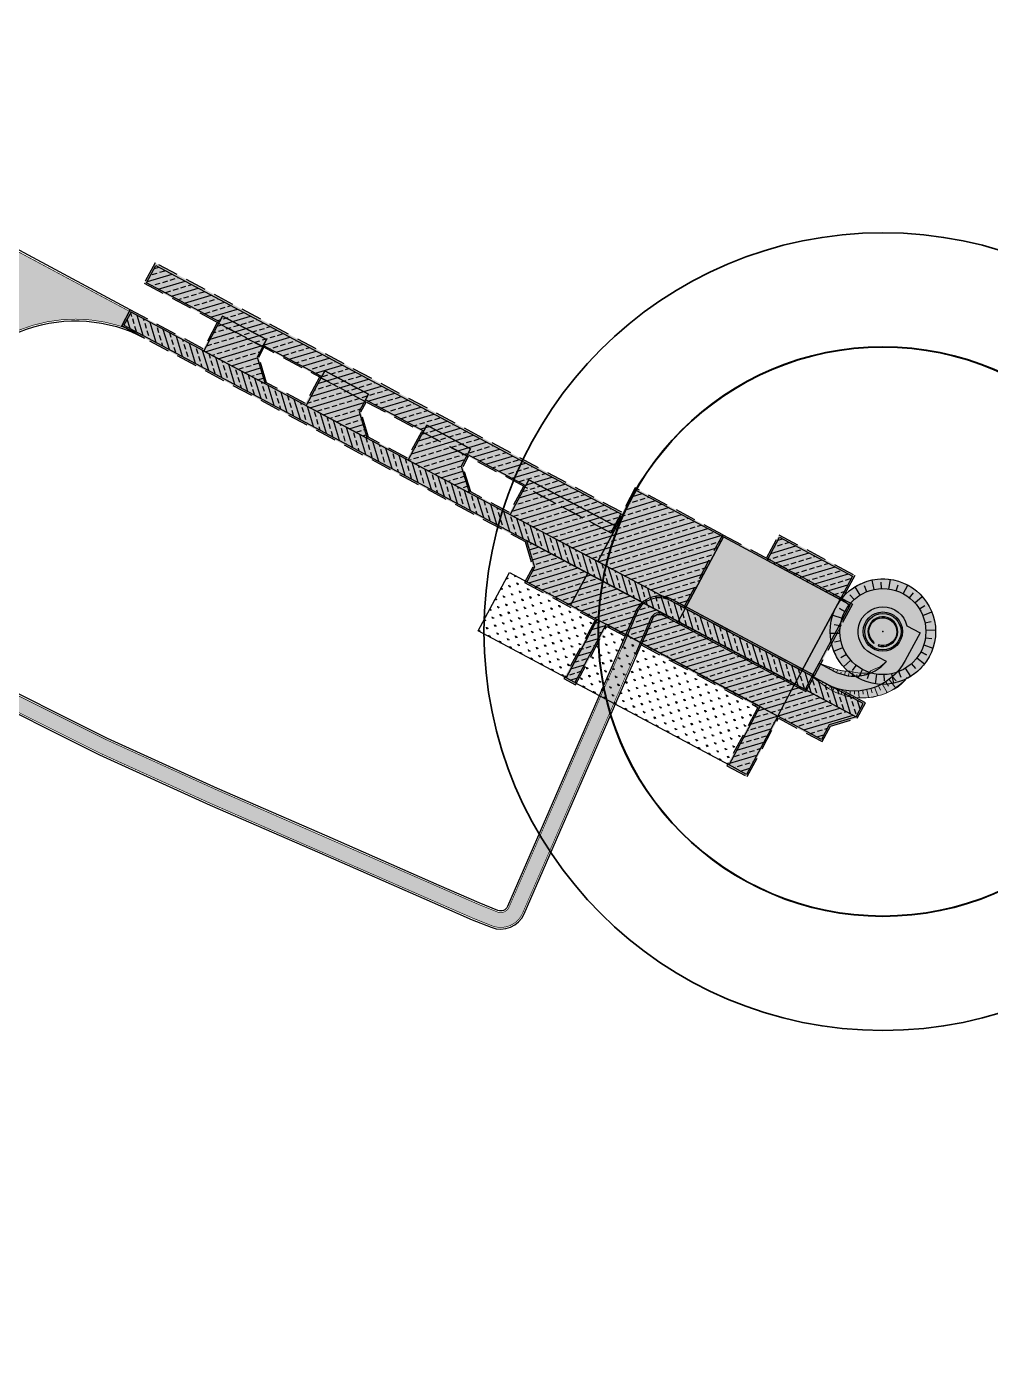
# Model space of a CAD drawing. Extents: x 466263 to 469319, y 5887365 to 5890189.
# Drawn here: x 467899.5 to 468190.6, y 5888479.3 to 5888886.3 of the extents above; entities that cross this region are included whole.
import ezdxf

# ---------------------------------------------------------------- set-up
doc = ezdxf.new("R2010")
doc.units = 0
doc.header["$MEASUREMENT"] = 0
doc.linetypes.add('VERDECKT', pattern=[9.524999999999995, 6.349999999999997, -3.174999999999998])
doc.layers.get('0').update_dxf_attribs({"linetype": 'CONTINUOUS'})
for name, color, linetype, transparency in [('UTEC -Flächen mit Böschung 0.5 m- KSF dauerhaft', 24, 'VERDECKT', 0.5), ('UTEC -Flächen mit Böschung 0.5 m- KSF temporär', 54, 'VERDECKT', 0.5), ('UTEC -Flächen mit Böschung 0.5 m- Zuwegung dauerhaft', 32, 'VERDECKT', 0.5), ('UTEC -Flächen mit Böschung 0.5 m- Zuwegung temporär', 84, 'VERDECKT', 0.5), ('UTEC -Flächen- Fundament', 162, 'VERDECKT', 0.5), ('UTEC -Flächen- KSF Blattlager', 254, 'CONTINUOUS', 0.5), ('UTEC -Flächen- KSF dauerhaft', 252, 'CONTINUOUS', 0.5), ('UTEC -Flächen- KSF temporär', 254, 'CONTINUOUS', 0.5), ('UTEC -Flächen- Zuwegung dauerhaft', 33, 'CONTINUOUS', 0.5), ('UTEC -Flächen- Zuwegung temporär', 85, 'CONTINUOUS', 0.5)]:
    doc.layers.add(name, color=color, linetype=linetype, transparency=transparency)
for name, color, linetype, lineweight in [('UTEC -WKA- Kreise - Baulast', 70, 'CONTINUOUS', 35), ('UTEC -WKA- Kreise - Rotor (ohne Exzentrizität)', 150, 'CONTINUOUS', 35), ('UTEC -WKA- Kreise - Rotorüberstrich (mit Exzentrizität)', 150, 'CONTINUOUS', 35)]:
    doc.layers.add(name, color=color, linetype=linetype, lineweight=lineweight)
for name, color, linetype in [('UTEC -WKA- Kreise - Standort', 10, 'CONTINUOUS'), ('UTEC -WKA- KSF Blattlager', 253, 'CONTINUOUS'), ('UTEC -WKA- KSF dauerhaft', 7, 'CONTINUOUS'), ('UTEC -WKA- KSF temporär', 253, 'CONTINUOUS'), ('UTEC -WKA- Turm & Fundament', 7, 'CONTINUOUS'), ('UTEC -WKA- Turm & Fundament Schraffur', 253, 'CONTINUOUS'), ('UTEC -Zuwegung- dauerhaft', 34, 'CONTINUOUS'), ('UTEC -Zuwegung- temporär', 86, 'CONTINUOUS')]:
    doc.layers.add(name, color=color, linetype=linetype)
doc.layers.add('UTEC __Hilfslinien__', color=201, linetype='CONTINUOUS', plot=False)

# ---------------------------------------------------------------- blocks, each defined once
blk = doc.blocks.new('WKA - Fundament')
at = {"layer": 'UTEC -WKA- Turm & Fundament'}
for radius in [13, 5.94]:
    blk.add_circle((0, 0), radius, dxfattribs=at)
at = {"layer": 'UTEC -WKA- Turm & Fundament Schraffur'}
for points in [[(-8.356238925919111, 9.958577760551632), (-10.24860564883261, 12.21381260109001)], [(-6.499999999992722, 11.25833024920166), (-7.457968019860345, 12.91757953163915)], [(-4.446261863225116, 12.21600407022015), (-5.453169165174356, 14.98245914581139)], [(-2.257426309660559, 12.8025007891606), (-2.590125111487167, 14.68932945537017)], [(-2.2737e-12, 13), (-3.638e-12, 15.94399999999905)], [(2.257426309667605, 12.80250078915924), (2.590125111494669, 14.68932945537199)], [(4.446261863231483, 12.21600407021742), (5.453169165181633, 14.98245914581139)], [(6.499999999998181, 11.25833024919848), (7.457968019870349, 12.91757953164415)], [(8.356238925923435, 9.958577760547996), (10.24860564883988, 12.21381260109001)], [(-9.958577760542992, 8.356238925929574), (-11.42626991715178, 9.587778873221849)], [(9.958577760545948, 8.356238925925936), (11.42626991716611, 9.587778873227762)], [(-12.21600407021583, 4.446261863236486), (-14.01639502864964, 5.101550582148774)], [(-11.25833024919552, 6.500000000003637), (-13.80790903793104, 7.972000000000661)], [(11.25833024919734, 6.500000000000452), (13.80790903793831, 7.972000000000661)], [(12.21600407021651, 4.446261863234211), (14.01639502866737, 5.101550582152412)], [(-12.80250078915833, 2.2574263096717), (-15.70177481401924, 2.768646544721832)], [(-14.91593603973206, 0), (-13, 0)], [(-13, 0), (-14.91593603973206, 0)], [(12.80250078915855, 2.257426309670333), (15.70177481402652, 2.768646544721832)], [(13, 0), (14.91593603975116, 0)], [(14.91593603975116, 0), (13, 0)], [(-15.70177481402675, -2.768646544721375), (-12.80250078915878, -2.257426309669881)], [(15.70177481403402, -2.768646544721375), (12.80250078915901, -2.257426309668517)], [(-14.01639502865191, -5.101550582146046), (-12.21600407021674, -4.446261863233758)], [(-13.80790903793831, -7.972000000001571), (-11.25833024919689, -6.500000000001362)], [(13.80790903794559, -7.972000000001571), (11.2583302491987, -6.499999999998181)], [(14.01639502866965, -5.101550582150136), (12.21600407021765, -4.446261863231483)], [(-11.42626991715656, -9.587778873220033), (-9.958577760545722, -8.356238925925936)], [(-10.24860564884125, -12.21381260109047), (-8.356238925924117, -9.95857776054754)], [(-7.457968019866711, -12.91757953163869), (-6.499999999997726, -11.25833024919893)], [(7.457968019876942, -12.91757953164415), (6.500000000003183, -11.25833024919575)], [(10.24860564884852, -12.21381260109047), (8.356238925928206, -9.958577760543903)], [(11.42626991717065, -9.587778873225943), (9.958577760548678, -8.356238925922298)], [(-5.453169165181178, -14.98245914581184), (-4.446261863231028, -12.21600407021788)], [(-2.590125111494669, -14.68932945537244), (-2.257426309667605, -12.80250078915924)], [(1.04592e-11, -15.94400000000087), (9.0949e-12, -13)], [(2.590125111502401, -14.68932945537426), (2.257426309674654, -12.80250078915787)], [(5.453169165188455, -14.98245914581184), (4.446261863237396, -12.2160040702156)]]:
    blk.add_lwpolyline(points, dxfattribs=at)
blk.add_circle((0, 0), 15.944, dxfattribs=at)

msp = doc.modelspace()

# ---------------------------------------------------------------- hatches: boundary and pattern name
at = {"layer": 'UTEC -Flächen mit Böschung 0.5 m- KSF dauerhaft'}
h = msp.add_hatch(color=256, dxfattribs=at)
h.dxf.hatch_style = 1
h.paths.add_polyline_path([(468149.0624971172, 5888711.764028592), (468137.5090075334, 5888690.159240252), (468098.2676781566, 5888711.142444836), (468109.8204424968, 5888732.74762097)])
at = {"layer": 'UTEC -Flächen mit Böschung 0.5 m- KSF temporär', "true_color": 0x991b1e}
h = msp.add_hatch(color=244, dxfattribs=at)
h.dxf.hatch_style = 1
edge = h.paths.add_edge_path()
edge.add_line((468094.2831208264, 5888713.273075548), (468098.2676781566, 5888711.142444836))
edge.add_line((468098.2676781566, 5888711.142444836), (468109.8204424968, 5888732.74762097))
edge.add_line((468109.8204424968, 5888732.74762097), (468083.3651247752, 5888746.893863022))
edge.add_line((468083.3651247752, 5888746.893863022), (468076.0562330473, 5888733.225282201))
edge.add_line((468076.0562330473, 5888733.225282201), (468049.6009153256, 5888747.371524255))
edge.add_line((468049.6009153256, 5888747.371524255), (468045.3570427096, 5888739.434928939))
edge.add_line((468045.3570427096, 5888739.434928939), (468033.6347855913, 5888745.70307844))
edge.add_line((468033.6347855913, 5888745.70307844), (468031.2931452849, 5888753.426993011))
edge.add_line((468031.2931452849, 5888753.426993011), (468032.8458807686, 5888756.330810889))
edge.add_line((468032.8458807686, 5888756.330810889), (468018.7363779839, 5888763.875473317))
edge.add_line((468018.7363779839, 5888763.875473317), (468014.4925053674, 5888755.938878001))
edge.add_line((468014.4925053674, 5888755.938878001), (468002.7702482504, 5888762.207027504))
edge.add_line((468002.7702482504, 5888762.207027504), (468000.4286079426, 5888769.930942072))
edge.add_line((468000.4286079426, 5888769.930942072), (468001.9813434268, 5888772.834759952))
edge.add_line((468001.9813434268, 5888772.834759952), (467987.8718406421, 5888780.379422379))
edge.add_line((467987.8718406421, 5888780.379422379), (467983.6279680256, 5888772.442827064))
edge.add_line((467983.6279680256, 5888772.442827064), (467971.9057109076, 5888778.710976566))
edge.add_line((467971.9057109076, 5888778.710976566), (467969.5640706003, 5888786.434891137))
edge.add_line((467969.5640706003, 5888786.434891137), (467971.1168060848, 5888789.338709016))
edge.add_line((467971.1168060848, 5888789.338709016), (467957.0073033, 5888796.883371443))
edge.add_line((467957.0073033, 5888796.883371443), (467952.7634306838, 5888788.946776127))
edge.add_line((467952.7634306838, 5888788.946776127), (467930.7173325825, 5888800.73531117))
edge.add_line((467930.7173325825, 5888800.73531117), (467928.1238548735, 5888795.88516959))
edge.add_line((467928.1238548735, 5888795.88516959), (468050.0766024974, 5888730.674344863))
edge.add_line((468050.0766024974, 5888730.674344863), (468052.4182428047, 5888722.950430293))
edge.add_line((468052.4182428047, 5888722.950430293), (468049.9224245167, 5888718.282924567))
edge.add_line((468049.9224245167, 5888718.282924567), (468071.218955283, 5888706.895199714))
edge.add_line((468071.218955283, 5888706.895199714), (468061.7881272469, 5888689.258321233))
edge.add_line((468061.7881272469, 5888689.258321233), (468065.3155029432, 5888687.372155624))
edge.add_line((468065.3155029432, 5888687.372155624), (468074.746330979, 5888705.009034106))
edge.add_line((468074.746330979, 5888705.009034106), (468080.2712158111, 5888702.054756293))
edge.add_line((468080.2712158111, 5888702.054756293), (468083.5215673852, 5888709.529338792))
edge.add_arc((468090.6286749631, 5888706.438785135), 7.750000002040629, 61.8656011519127, 156.4979976989713, ccw=False)
edge = h.paths.add_edge_path()
edge.add_arc((468090.6286749617, 5888706.438785139), 2.249999998578946, 61.8656011122918, 156.4979977073536)
edge.add_line((468088.5653211499, 5888707.336042651), (468085.1372529239, 5888699.452778893))
edge.add_line((468085.1372529239, 5888699.452778893), (468120.469938441, 5888680.559612422))
edge.add_line((468120.469938441, 5888680.559612422), (468111.0391104058, 5888662.922733941))
edge.add_line((468111.0391104058, 5888662.922733941), (468117.2120178734, 5888659.621944127))
edge.add_line((468117.2120178734, 5888659.621944127), (468126.6428459095, 5888677.258822609))
edge.add_line((468126.6428459095, 5888677.258822609), (468139.8705047702, 5888670.185701584))
edge.add_line((468139.8705047702, 5888670.185701584), (468142.3663230581, 5888674.853207309))
edge.add_line((468142.3663230581, 5888674.853207309), (468150.4866350134, 5888677.315022443))
edge.add_line((468150.4866350134, 5888677.315022443), (468152.9420014451, 5888681.906877919))
edge.add_line((468152.9420014451, 5888681.906877919), (468145.2258671089, 5888686.032865185))
edge.add_arc((468149.618806949, 5888703.083608079), 17.60754820124767, 241.8864720826511, 255.5525552463985, ccw=False)
edge.add_line((468141.3217755475, 5888687.553475318), (468137.2739620726, 5888689.717930487))
edge.add_line((468137.2739620726, 5888689.717930487), (468134.9162550639, 5888685.308710868))
edge.add_line((468134.9162550639, 5888685.308710868), (468091.6896431159, 5888708.422933966))
h.paths.add_polyline_path([(468126.820432572, 5888732.729251336), (468149.7483745975, 5888720.469174889), (468145.9760433831, 5888713.414423497), (468123.0481013585, 5888725.674499943)])
h.paths.add_polyline_path([(468079.3159926085, 5888739.533528198), (467938.220964759, 5888814.980152488), (467934.9201749473, 5888808.807245018), (468076.0152027949, 5888733.360620732)])
at = {"layer": 'UTEC -Flächen- Fundament'}
h = msp.add_hatch(color=256, dxfattribs=at)
h.dxf.hatch_style = 1
edge = h.paths.add_edge_path()
edge.add_line((468142.6975609367, 5888699.860767758), (468149.0624971172, 5888711.764028592))
edge.add_line((468149.0624971172, 5888711.764028592), (468145.9760433831, 5888713.414423497))
edge.add_line((468145.9760433831, 5888713.414423497), (468146.3233149338, 5888714.063866587))
edge.add_arc((468158.2299999994, 5888703.459999995), 15.94399999853351, -63.852970538191414, 138.3123498260018, ccw=False)
edge.add_arc((468151.9746896849, 5888701.589002441), 18.19849336816709, 263.63683303816316, 316.8705059935986, ccw=False)
edge.add_line((468149.9577496136, 5888683.502623213), (468145.2258671089, 5888686.032865185))
edge.add_arc((468149.6188069514, 5888703.083608085), 17.60754820723979, 241.8864720843699, 255.5525552435983, ccw=False)
edge.add_line((468141.3217755475, 5888687.553475318), (468137.2739620733, 5888689.717930487))
edge.add_line((468137.2739620733, 5888689.717930487), (468139.4062547592, 5888693.721418086))
edge.add_line((468139.4062547592, 5888693.721418086), (468143.6648443503, 5888692.157065502))
edge.add_arc((468147.4836944035, 5888703.072773938), 11.56444146432916, 250.7176598955128, 270.6499273184998)
edge.add_arc((468159.0690009937, 5888703.876494276), 16.85675262400709, 193.7818952592655, 227.1955727855151, ccw=False)
at = {"layer": 'UTEC -Flächen- KSF Blattlager'}
h = msp.add_hatch(dxfattribs=at)
h.set_pattern_fill('GRASS', color=256, scale=0.1, angle=-28.13439886134793)
h.set_pattern_definition([(61.86560113865206, (468158.2300000004, 5888703.459999996), (-0.7369243473120346, 2.430749371038184), [0.4762500000000001, -3.115852448]), (16.86560113865207, (468158.2300000004, 5888703.459999996), (-0.7369243473997698, 2.430749371327578), [0.4762500000000001, -2.06375]), (106.865601138652, (468158.2300000004, 5888703.459999996), (-2.430749371327578, -0.7369243473997698), [0.4762500000000001, -2.063749999999999])])
h.paths.add_polyline_path([(468045.308053635, 5888721.317324238), (468071.8956479455, 5888707.100350974), (468062.4648199095, 5888689.463472492), (468035.8772255992, 5888703.680445757)])
h.paths.add_polyline_path([(468065.1103516814, 5888688.048848287), (468111.7158030679, 5888663.127885203), (468121.1466311039, 5888680.764763684), (468074.5411797174, 5888705.685726769)])
at = {"layer": 'UTEC -Flächen- KSF dauerhaft'}
h = msp.add_hatch(color=256, dxfattribs=at)
h.dxf.hatch_style = 1
h.paths.add_polyline_path([(468145.2993507201, 5888713.209272234), (468148.3858044543, 5888711.558877329), (468136.8330401102, 5888689.95370119), (468133.746586376, 5888691.604096096)])
h.paths.add_polyline_path([(468110.0255937578, 5888732.070928307), (468145.2993507201, 5888713.209272234), (468133.746586376, 5888691.604096096), (468098.4728294139, 5888710.465752168)])
h = msp.add_hatch(dxfattribs=at)
h.set_pattern_fill('GRAVEL', color=256, scale=1.999999999999999, angle=-28.13439886134793)
h.set_pattern_definition([(199.8783886426521, (468160.4429380547, 5888704.544668224), (-22.59724801720761, -8.32852820423939), [0.2690719999999999, -26.63817609414739]), (156.835341866652, (468160.1898978679, 5888704.453176892), (22.10733698090158, -9.553305795004109), [0.461736, -45.71184952245999]), (104.376048216652, (468159.7653880069, 5888704.634812182), (7.262967641570527, -28.83139436512736), [0.325576, -32.2320651921994]), (239.139290144652, (468158.8417790453, 5888704.561692512), (20.62534391996457, 34.33067415858861), [0.4204760000000002, -41.62711608325799]), (264.6992553166521, (468158.626094778, 5888704.200748892), (2.498554402567968, 25.87966819527272), [0.4123099999999999, -40.81874625617659]), (329.139290144652, (468158.5880040731, 5888703.790201577), (-34.33067415858861, 20.62534391996457), [0.4204760000000002, -41.62711608325799]), (9.559841605352068, (468158.9489476932, 5888703.57451731), (-32.35877006134558, -5.376802034384603), [0.5560579999999998, -55.049697097832]), (44.12092951355208, (468159.4972830963, 5888703.666866026), (33.09363661580452, 32.19955303325008), [0.5249759999999998, -51.97264299362679]), (93.29516675365208, (468159.874148825, 5888704.032341364), (-1.849426338166558, 30.47260445416006), [0.4219000000000002, -41.76814621945799]), (147.1019594476521, (468159.8498980664, 5888704.453544286), (18.45748352560692, -12.13759868762961), [0.4816640000000004, -23.6015251575846]), (194.2630389366519, (468159.445474639, 5888704.715157915), (-31.53816501682922, -8.083572686086477), [0.622896, -61.6667500095898]), (110.679675972652, (468160.5783991868, 5888703.610403657), (-6.687318115206906, 17.18370671380385), [0.2126019999999999, -21.04768962546939]), (143.334835528652, (468160.5033199551, 5888703.809308432), (21.04177641823235, -15.78745214292416), [0.404474, -40.04302283231399]), (196.8656011386521, (468160.1788748696, 5888704.050835627), (-0.9430828035927088, -1.76368784810895), [0.282842, -2.5455851247462]), (175.0641916526521, (468160.1685866567, 5888704.328493965), (10.70460484773084, -1.188038321745754), [0.152316, -15.0792302117278]), (263.667010624652, (468160.0168360232, 5888704.341599127), (1.0655605626699, 6.234146347919859), [0.2154059999999999, -10.554923614269]), (2.829357670752065, (468159.9930752568, 5888704.12750703), (7.177229151512824, 0.6981272854397349), [0.349858, -11.3120457896906]), (133.430652315652, (468160.3425058864, 5888704.144776514), (2.584292892625404, -3.649853455294582), [0.2529819999999999, -6.071573320336796]), (348.2551414726521, (468158.9938970713, 5888704.888587152), (20.46612689186899, -4.139764491600403), [0.3544, -35.08569029333879]), (42.21177708055207, (468159.3408781457, 5888704.816447472), (-17.42866223196212, -15.6282351148335), [0.2973219999999999, -29.434815494638]), (265.0641916526521, (468160.5311224471, 5888704.497514086), (1.188038321745764, 10.70460484773084), [0.30463, -14.9269162117278]), (315.476060804652, (468160.5049121254, 5888704.194012817), (-14.80763007031227, 14.72189158025497), [0.3543999999999999, -35.08569029333798]), (311.3095559186521, (468158.4091857331, 5888703.795100687), (-6.932273633359837, 8.242789714182072), [0.3417599999999999, -16.74624749063499]), (266.6407417076521, (468158.6347908207, 5888703.538386168), (1.555471598975139, 24.11598034716363), [0.286356, -28.349286126552]), (38.66701062505208, (468159.6056765219, 5888702.724395407), (8.242789714181935, 6.932273633359762), [0.30463, -14.9269162117278]), (349.219625774952, (468159.8435293853, 5888702.91472674), (-26.7002732397889, 5.205325054269802), [0.335262, -33.19084722848]), (41.30955591905207, (468158.7414694764, 5888703.186505984), (-8.242789714181969, -6.932273633359712), [0.1708799999999999, -16.91712749063499]), (73.17553361265206, (468159.4998552511, 5888702.780980378), (2.008643366262094, 7.997834196029034), [0.10198, -10.09605902718559]), (137.8293576706521, (468159.5293725128, 5888702.878595599), (4.347980740734358, -4.592936258887346), [0.4123099999999999, -7.833901251235397]), (157.874607095652, (468159.2237890835, 5888703.155396552), (18.57996128468352, -7.667140187818723), [0.3821, -37.82784634908561]), (275.5556686646521, (468159.9081978045, 5888703.968775122), (0.1224777590764845, 4.470458499810872), [0.2884439999999999, -6.922658550927999]), (325.022827725652, (468159.9361228959, 5888703.681685957), (28.0965278106686, -19.55978335729536), [0.5035880000000001, -49.8551252480566]), (32.81099703955207, (468160.3487523738, 5888703.393004622), (-13.65633101758561, -8.573483722392375), [0.205912, -20.385348281974]), (61.86560113865206, (468160.5218142186, 5888703.504582387), (-0.8206050445162963, 2.706770651701837), [0.12, -1.879999999999999]), (92.12203830265206, (468159.2168078105, 5888703.227168843), (0.4531717672868787, -16.11814615113459), [0.2778479999999999, -27.50703997889961]), (19.87838864285207, (468159.2065195975, 5888703.504827181), (22.59724801720747, 8.328528204239397), [0.5381439999999998, -26.36910409414739]), (331.8656011386521, (468159.7125999709, 5888703.687809845), (2.706770651701837, 0.8206050445162965), [0.5200000000000001, -1.479999999999999]), (297.1704476076521, (468160.1711588114, 5888703.442608316), (11.03529885594169, -21.77664297269102), [0.3162279999999999, -31.30654860168399]), (225.9202052376521, (468160.3155607794, 5888703.161275643), (-5.536019062480226, -6.111668588843473), [0.291204, -14.269015778561]), (179.5115765026521, (468160.1129816729, 5888702.952082659), (-42.94089714999997, 0.2816947871718511), [0.4741299999999999, -46.93894836451878]), (147.2916798786521, (468159.6388681164, 5888702.956124385), (-21.98485922182504, 14.02376429481506), [0.501598, -49.6581468159378])])
edge = h.paths.add_edge_path()
edge.add_line((468138.9549764182, 5888693.921998847), (468143.4437118556, 5888691.521772976))
edge.add_arc((468149.5737500785, 5888702.985743988), 12.99999999941908, 241.8656011393557, 318.5232373459949)
edge.add_line((468159.3136672367, 5888694.375632854), (468154.6934394869, 5888696.846170565))
edge.add_arc((468158.2300000001, 5888703.459999996), 7.500000000499775, 13.675916036259707, 241.86560114309611, ccw=False)
edge.add_line((468165.5173644086, 5888705.233223045), (468169.485662067, 5888703.111286738))
edge.add_line((468169.485662067, 5888703.111286738), (468165.0060187499, 5888694.733769458))
edge.add_arc((468149.5737500785, 5888702.985743988), 17.49999999990879, 241.8656011394921, 331.86560114190326, ccw=False)
edge.add_line((468141.3217755475, 5888687.553475318), (468136.8330401102, 5888689.95370119))
edge.add_line((468136.8330401102, 5888689.95370119), (468138.9549764182, 5888693.921998847))
edge = h.paths.add_edge_path(flags=16)
edge.add_arc((468158.2300000004, 5888703.459999996), 5.499999999999999, 0, 360)
at = {"layer": 'UTEC -Flächen- KSF temporär'}
h = msp.add_hatch(dxfattribs=at)
h.set_pattern_fill('ANSI33', color=256, scale=0.5, angle=-28.13439886134793)
h.set_pattern_definition([(16.86560113865207, (468157.3481560763, 5888703.931541397), (-0.921155434249712, 3.038436714159473), []), (16.86560113865207, (468159.3279530058, 5888702.872900299), (-0.921155434249712, 3.038436714159473), [1.587499999999999, -0.79375])])
h.paths.add_polyline_path([(467938.4671462723, 5888814.168121294), (468079.562174121, 5888738.721497007), (468077.6760085136, 5888735.19412131), (468051.2206907923, 5888749.340363363), (468050.2776079886, 5888747.576675515), (468032.6407295075, 5888757.007503551), (468033.5838123109, 5888758.771191398), (468020.3561534503, 5888765.844312428), (468019.4130706467, 5888764.080624579), (468001.7761921654, 5888773.511452614), (468002.7192749689, 5888775.275140463), (467989.4916161082, 5888782.348261487), (467988.5485333048, 5888780.584573643), (467970.9116548235, 5888790.015401678), (467971.8547376273, 5888791.779089525), (467958.6270787664, 5888798.852210552), (467957.6839959628, 5888797.088522705), (467935.6378978615, 5888808.87705775)])
h.paths.add_polyline_path([(467958.6270787664, 5888798.852210552), (467971.8547376273, 5888791.779089525), (467969.0254892165, 5888786.488025981), (467971.48730435, 5888778.367714024), (467952.9685819447, 5888788.270083464)], flags=17)
h.paths.add_polyline_path([(467989.4916161082, 5888782.348261487), (468002.7192749689, 5888775.275140463), (467999.8900265584, 5888769.984076917), (468002.3518416919, 5888761.863764962), (467983.8331192867, 5888771.766134401)], flags=17)
h.paths.add_polyline_path([(468051.2206907923, 5888749.340363363), (468077.6760085136, 5888735.19412131), (468072.0175116922, 5888724.611994223), (468045.5621939706, 5888738.758236274)])
h.paths.add_polyline_path([(468020.3561534503, 5888765.844312428), (468033.5838123109, 5888758.771191398), (468030.7545639003, 5888753.480127856), (468033.2163790338, 5888745.3598159), (468014.6976566287, 5888755.262185338)], flags=17)
h.paths.add_polyline_path([(468098.4728294139, 5888710.465752168), (468072.0175116922, 5888724.611994223), (468083.5702760361, 5888746.217170361), (468110.0255937578, 5888732.070928307)])
h.paths.add_polyline_path([(468071.8956479455, 5888707.100350974), (468074.5411797174, 5888705.685726769), (468065.1103516814, 5888688.048848287), (468062.4648199095, 5888689.463472492)])
h.paths.add_polyline_path([(468121.1466311039, 5888680.764763684), (468126.4376946482, 5888677.935515272), (468117.0068666122, 5888660.298636792), (468111.7158030679, 5888663.127885203)])
h.paths.add_polyline_path([(468063.8267760403, 5888711.414954797), (468126.4376946482, 5888677.935515272), (468131.6246500681, 5888687.635798437), (468069.0137314601, 5888721.115237965)])
h.paths.add_polyline_path([(468069.0137314601, 5888721.115237965), (468050.495009055, 5888731.017607404), (468052.9568241886, 5888722.897295447), (468050.5991171795, 5888718.488075827), (468063.8267760403, 5888711.414954797)])
h.paths.add_polyline_path([(468131.6246500681, 5888687.635798437), (468150.1433724731, 5888677.733429), (468142.0230605179, 5888675.271613866), (468139.665353509, 5888670.862394246), (468126.4376946482, 5888677.935515272)])
h.paths.add_polyline_path([(468127.025583833, 5888732.052558673), (468149.0716819342, 5888720.264023627), (468145.2993507201, 5888713.209272234), (468123.2532526187, 5888724.99780728)])
h = msp.add_hatch(dxfattribs=at)
h.set_pattern_fill('ANSI33', color=256, scale=0.5, angle=61.86560113865206)
h.set_pattern_definition([(106.865601138652, (468157.3481560763, 5888703.931541397), (-3.038436714159473, -0.921155434249712), []), (106.865601138652, (468158.4067971736, 5888705.911338328), (-3.038436714159473, -0.921155434249712), [1.587499999999999, -0.7937499999999998])])
h.paths.add_polyline_path([(467928.8005475354, 5888796.090320853), (468150.1433724731, 5888677.733429), (468152.2653087812, 5888681.701726657), (467930.9224838435, 5888800.058618508)])
at = {"layer": 'UTEC -Flächen- Zuwegung dauerhaft', "linetype": 'ByBlock', "transparency": 33554687}
h = msp.add_hatch(color=256, dxfattribs=at)
h.dxf.hatch_style = 1
edge = h.paths.add_edge_path()
edge.add_line((467161.2238384848, 5889183.860414687), (467328.3059508587, 5889110.694583854))
edge.add_line((467328.3059508587, 5889110.694583854), (467387.6546626089, 5889085.800720166))
edge.add_line((467387.6546626089, 5889085.800720166), (467408.4717170744, 5889077.023495592))
edge.add_line((467408.4717170744, 5889077.023495592), (467452.9652167604, 5889056.913677186))
edge.add_line((467452.9652167604, 5889056.913677186), (467482.8594347517, 5889038.179260146))
edge.add_line((467482.8594347517, 5889038.179260146), (467596.2248761559, 5888984.882597482))
edge.add_line((467596.2248761559, 5888984.882597482), (467611.7411370408, 5888976.068674606))
edge.add_line((467611.7411370408, 5888976.068674606), (467626.4762803078, 5888965.894863622))
edge.add_line((467626.4762803078, 5888965.894863622), (467662.2722898613, 5888941.181857027))
edge.add_line((467662.2722898613, 5888941.181857027), (467706.5966833199, 5888910.580560507))
edge.add_line((467706.5966833199, 5888910.580560507), (467744.2713169934, 5888885.413581919))
edge.add_line((467744.2713169934, 5888885.413581919), (467783.392510094, 5888863.773766201))
edge.add_line((467783.392510094, 5888863.773766201), (467803.7309663348, 5888854.91048106))
edge.add_line((467803.7309663348, 5888854.91048106), (467885.6886416062, 5888819.196218793))
edge.add_arc((467884.5900628961, 5888816.675182335), 2.75000000019332, -23.263205345772292, 66.4541272544426, ccw=False)
edge.add_line((467887.1164884641, 5888815.589054419), (467835.5362460943, 5888695.523709198))
edge.add_line((467835.5362460943, 5888695.523709198), (467743.2301771561, 5888481.04331467))
edge.add_line((467743.2301771561, 5888481.04331467), (467747.3636322967, 5888479.264396853))
edge.add_line((467747.3636322967, 5888479.264396853), (467839.6697012352, 5888693.744791381))
edge.add_line((467839.6697012352, 5888693.744791381), (467843.5399138097, 5888702.832563583))
edge.add_arc((467848.1334148419, 5888700.857785553), 5.000000000098614, 55.49663347321831, 156.736794648986, ccw=False)
edge.add_line((467850.9656881375, 5888704.978250087), (467866.9651252842, 5888693.980757405))
edge.add_line((467866.9651252842, 5888693.980757405), (467881.2735465089, 5888686.828063624))
edge.add_line((467881.2735465089, 5888686.828063624), (467921.6173650909, 5888666.660423382))
edge.add_line((467921.6173650909, 5888666.660423382), (467955.0831704399, 5888651.452040912))
edge.add_line((467955.0831704399, 5888651.452040912), (467988.2156329928, 5888636.983623199))
edge.add_line((467988.2156329928, 5888636.983623199), (468022.1288413506, 5888622.126106081))
edge.add_line((468022.1288413506, 5888622.126106081), (468034.2801373327, 5888616.811099509))
edge.add_line((468034.2801373327, 5888616.811099509), (468039.9912397404, 5888614.527195036))
edge.add_arc((468042.6832769991, 5888621.258869077), 7.250000000273489, 248.2032305211657, 336.4979976853574)
edge.add_line((468049.3318615052, 5888618.367705977), (468088.1067980805, 5888707.535433209))
edge.add_arc((468090.628674961, 5888706.438785142), 2.749999996723889, 61.8656010810796, 156.4979977896841, ccw=False)
edge.add_line((468091.9254138169, 5888708.863855929), (468134.7111038021, 5888685.98540353))
edge.add_line((468134.7111038021, 5888685.98540353), (468136.8330401137, 5888689.953701186))
edge.add_line((468136.8330401137, 5888689.953701186), (468094.0473501252, 5888712.832153587))
edge.add_arc((468090.6286749627, 5888706.438785137), 7.250000000298518, 61.8656011442634, 156.4979976935745)
edge.add_line((468083.9800904561, 5888709.329948236), (468045.2051538811, 5888620.162221002))
edge.add_arc((468042.6832769987, 5888621.258869076), 2.750000001403171, 248.2032305306532, 336.49799766280546, ccw=False)
edge.add_line((468041.6621594178, 5888618.705475473), (468036.017712783, 5888620.962723903))
edge.add_line((468036.017712783, 5888620.962723903), (468023.9346159704, 5888626.24789914))
edge.add_line((468023.9346159704, 5888626.24789914), (467990.0189509289, 5888641.106492542))
edge.add_line((467990.0189509289, 5888641.106492542), (467956.9145877964, 5888655.562639685))
edge.add_line((467956.9145877964, 5888655.562639685), (467923.5549758614, 5888670.722763045))
edge.add_line((467923.5549758614, 5888670.722763045), (467883.2856663221, 5888690.853156648))
edge.add_line((467883.2856663221, 5888690.853156648), (467869.2567013086, 5888697.866151949))
edge.add_line((467869.2567013086, 5888697.866151949), (467851.1399942014, 5888710.318987135))
edge.add_arc((467853.9722674969, 5888714.439451669), 4.999999999311043, 156.7367946595808, 235.4966334677227, ccw=False)
edge.add_line((467849.3787664645, 5888716.414229699), (467891.0541334469, 5888813.354664711))
edge.add_arc((467883.9342068508, 5888816.415570658), 7.749999996997954, 336.736794632963, 426.4541272702157)
edge.add_line((467887.0302013939, 5888823.520309762), (467805.5286405878, 5888859.035813442))
edge.add_line((467805.5286405878, 5888859.035813442), (467785.3849078053, 5888867.814240153))
edge.add_line((467785.3849078053, 5888867.814240153), (467746.6142802287, 5888889.26014124))
edge.add_line((467746.6142802287, 5888889.26014124), (467714.7138549377, 5888910.569899077))
edge.add_arc((467717.4912172818, 5888914.727573722), 5.000000004561696, 156.678728992453, 236.2567366060093, ccw=False)
edge.add_line((467712.8997199175, 5888916.707005962), (467750.4488374679, 5889003.80605912))
edge.add_line((467750.4488374679, 5889003.80605912), (467774.5979108268, 5889059.822326901))
edge.add_line((467774.5979108268, 5889059.822326901), (467770.4655632038, 5889061.603815918))
edge.add_line((467770.4655632038, 5889061.603815918), (467746.3164898447, 5889005.587548139))
edge.add_line((467746.3164898447, 5889005.587548139), (467709.8730485795, 5888921.053225227))
edge.add_arc((467705.2815512197, 5888923.03265747), 5.000000000566027, 235.37903284189548, 336.67872895199173, ccw=False)
edge.add_line((467702.4408265672, 5888918.918014902), (467664.828942049, 5888944.885035336))
edge.add_line((467664.828942049, 5888944.885035336), (467629.0329110003, 5888969.598056771))
edge.add_line((467629.0329110003, 5888969.598056771), (467614.1354453828, 5888979.88394247))
edge.add_line((467614.1354453828, 5888979.88394247), (467598.2788475065, 5888988.891191822))
edge.add_line((467598.2788475065, 5888988.891191822), (467485.0316629435, 5889042.128595474))
edge.add_line((467485.0316629435, 5889042.128595474), (467455.0964544711, 5889060.888700852))
edge.add_line((467455.0964544711, 5889060.888700852), (467410.3250804919, 5889081.124110672))
edge.add_line((467410.3250804919, 5889081.124110672), (467389.3931534818, 5889089.95134054))
edge.add_line((467389.3931534818, 5889089.95134054), (467340.1854522055, 5889110.591044267))
edge.add_arc((467342.1196574056, 5889115.201776339), 4.999999999645334, 154.5946487236015, 247.2419180683372, ccw=False)
edge.add_line((467337.6031812682, 5889117.346873843), (467395.2742611796, 5889238.772615962))
edge.add_line((467395.2742611796, 5889238.772615962), (467391.2094326555, 5889240.703203712))
edge.add_line((467391.2094326555, 5889240.703203712), (467333.2758219189, 5889118.724706204))
edge.add_arc((467328.7593457808, 5889120.869803709), 5.000000000969319, 246.3528309579903, 334.5946487173953, ccw=False)
edge.add_line((467326.7538292949, 5889116.289639559), (467167.8960943486, 5889185.848676333))
edge.add_arc((467169.5649794791, 5889190.297825883), 4.751853248649042, 153.0924593401844, 249.4388286316699, ccw=False)
edge.add_line((467165.3275714754, 5889192.448286926), (467161.2238384848, 5889183.860414687))
at = {"layer": 'UTEC -Flächen- Zuwegung temporär', "linetype": 'ByBlock'}
h = msp.add_hatch(color=256, dxfattribs=at)
h.dxf.hatch_style = 1
edge = h.paths.add_edge_path()
edge.add_line((467930.9224838435, 5888800.058618508), (467928.8005475354, 5888796.090320853))
edge.add_line((467928.8005475354, 5888796.090320853), (467935.283195383, 5888792.623906025))
edge.add_arc((467914.064046031, 5888752.940815159), 44.99999999858978, 61.86590972693657, 156.7367946554638)
edge.add_line((467872.7225367413, 5888770.713817424), (467891.0541334469, 5888813.354664711))
edge.add_arc((467883.9342068481, 5888816.415570658), 7.749999998929562, 336.7367946465969, 421.8453621570509)
edge.add_line((467887.5910666071, 5888823.248569756), (467930.9224838435, 5888800.058618508))

# ---------------------------------------------------------------- linework, layer by layer
at = {"layer": 'UTEC -Flächen mit Böschung 0.5 m- KSF dauerhaft'}
msp.add_lwpolyline([(468149.0624971172, 5888711.764028592), (468137.5090075334, 5888690.159240252), (468098.2676781566, 5888711.142444836), (468109.8204424968, 5888732.74762097)], close=True, dxfattribs=at)
at = {"layer": 'UTEC -Flächen mit Böschung 0.5 m- KSF temporär'}
for points in [[(468079.3159926085, 5888739.533528198), (467938.220964759, 5888814.980152488), (467934.9201749473, 5888808.807245018), (468076.0152027949, 5888733.360620732)], [(468126.820432572, 5888732.729251336), (468149.7483745975, 5888720.469174889), (468145.9760433831, 5888713.414423497), (468123.0481013585, 5888725.674499943)]]:
    msp.add_lwpolyline(points, close=True, dxfattribs=at)
for points in [[(468094.2831208264, 5888713.273075548), (468098.2676781566, 5888711.142444836), (468109.8204424968, 5888732.74762097), (468083.3651247752, 5888746.893863022), (468076.0562330473, 5888733.225282201), (468049.6009153256, 5888747.371524255), (468045.3570427096, 5888739.434928939), (468033.6347855913, 5888745.70307844), (468031.2931452849, 5888753.426993011), (468032.8458807686, 5888756.330810889), (468018.7363779839, 5888763.875473317), (468014.4925053674, 5888755.938878001), (468002.7702482504, 5888762.207027504), (468000.4286079426, 5888769.930942072), (468001.9813434268, 5888772.834759952), (467987.8718406421, 5888780.379422379), (467983.6279680256, 5888772.442827064), (467971.9057109076, 5888778.710976566), (467969.5640706003, 5888786.434891137), (467971.1168060848, 5888789.338709016), (467957.0073033, 5888796.883371443), (467952.7634306838, 5888788.946776127), (467930.7173325825, 5888800.73531117), (467928.1238548735, 5888795.88516959), (468050.0766024974, 5888730.674344863), (468052.4182428047, 5888722.950430293), (468049.9224245167, 5888718.282924567), (468071.218955283, 5888706.895199714), (468061.7881272469, 5888689.258321233), (468065.3155029432, 5888687.372155624), (468074.746330979, 5888705.009034106), (468080.2712158111, 5888702.054756293), (468083.5215673852, 5888709.529338792, -0.4380973628597779)], [(468091.6896431159, 5888708.422933968, 0.4380973630286381), (468088.5653211499, 5888707.336042651), (468085.1372529239, 5888699.452778893), (468120.469938441, 5888680.559612422), (468111.0391104058, 5888662.922733941), (468117.2120178734, 5888659.621944127), (468126.6428459095, 5888677.258822609), (468139.8705047702, 5888670.185701584), (468142.3663230581, 5888674.853207309), (468150.4866350134, 5888677.315022443), (468152.9420014451, 5888681.906877919), (468145.2258671089, 5888686.032865185, -0.059700311974428), (468141.3217755475, 5888687.553475318), (468137.2739620726, 5888689.717930487), (468134.9162550639, 5888685.308710868), (468091.6896431159, 5888708.422933968)]]:
    msp.add_lwpolyline(points, format="xyb", close=True, dxfattribs=at)
at = {"layer": 'UTEC -Flächen mit Böschung 0.5 m- KSF temporär', "color": 6, "linetype": 'ByBlock'}
for points in [[(468136.8330401102, 5888689.95370119), (468094.0473501254, 5888712.832153587, 0.4380973629112558), (468083.9800904561, 5888709.329948236), (468079.2646005594, 5888698.486100276)], [(468134.7111038017, 5888685.985403532), (468091.9254138169, 5888708.863855929, 0.4380973629392802), (468088.1067980806, 5888707.53543321), (468083.3913081841, 5888696.691585248)]]:
    msp.add_lwpolyline(points, format="xyb", dxfattribs=at)
at = {"layer": 'UTEC -Flächen mit Böschung 0.5 m- Zuwegung dauerhaft', "linetype": 'ByBlock'}
msp.add_lwpolyline([(467881.0499776407, 5888686.380831066), (467921.4020750052, 5888666.209052311), (467954.8796796225, 5888650.995307715), (467988.0152643331, 5888636.525526607), (468021.9281997263, 5888621.668129075), (468034.087073387, 5888616.349807912), (468039.8055819985, 5888614.062941654, 0.4055231187718089), (468049.7903845746, 5888618.168315417), (468088.5653211499, 5888707.336042651, -0.4380973631588646), (468091.6896431159, 5888708.422933966), (468134.9162550639, 5888685.308710868), (468137.5090075334, 5888690.159240252), (468094.2831208264, 5888713.273075548, 0.4380973628766207), (468083.5215673867, 5888709.529338795), (468044.7466308118, 5888620.361611563, -0.4055231187595844), (468041.8478171598, 5888619.169728856), (468036.2107767149, 5888621.424015505), (468024.1349878499, 5888626.70599423), (467990.2193195885, 5888641.564589136), (467957.1180786139, 5888656.019372882), (467923.7702659471, 5888671.174134117), (467883.5092352592, 5888691.300389173)], format="xyb", dxfattribs=at)
at = {"layer": 'UTEC -Flächen mit Böschung 0.5 m- Zuwegung temporär', "linetype": 'ByBlock'}
msp.add_lwpolyline([(467873.1818868453, 5888770.516339623, -0.4393416423489188), (467935.0478730156, 5888792.182744329), (467928.1238548735, 5888795.88516959), (467930.7173325825, 5888800.73531117), (467887.8271172689, 5888823.689341925, -0.3894192686725844), (467891.5134835502, 5888813.157186907)], format="xyb", close=True, dxfattribs=at)
at = {"layer": 'UTEC -Flächen- Fundament', "lineweight": 20}
msp.add_lwpolyline([(468142.6975609367, 5888699.860767758), (468149.0624971172, 5888711.764028592), (468145.9760433831, 5888713.414423497), (468146.3233149338, 5888714.063866587, -1.214881448205386), (468165.2561403693, 5888689.147610695, -0.2365451246266793), (468149.9577496136, 5888683.502623213), (468145.2258671089, 5888686.032865185, -0.0597003119555851), (468141.3217755475, 5888687.553475318), (468137.2739620733, 5888689.717930487), (468139.4062547592, 5888693.721418086), (468143.6648443503, 5888692.157065502, 0.0871908699648406), (468147.6148713473, 5888691.509076476, -0.1468365393637837)], format="xyb", close=True, dxfattribs=at)
at = {"layer": 'UTEC -WKA- Kreise - Baulast'}
msp.add_circle((468158.2300000004, 5888703.459999996), 120.6039999999998, dxfattribs=at)
at = {"layer": 'UTEC -WKA- Kreise - Rotor (ohne Exzentrizität)'}
msp.add_circle((468158.2300000004, 5888703.459999996), 86, dxfattribs=at)
at = {"layer": 'UTEC -WKA- Kreise - Rotorüberstrich (mit Exzentrizität)'}
msp.add_circle((468158.2300000004, 5888703.459999996), 86.09799999999996, dxfattribs=at)
at = {"layer": 'UTEC -WKA- Kreise - Standort', "color": 6, "linetype": 'ByBlock'}
msp.add_point((468158.2300000004, 5888703.459999996), dxfattribs=at)
at = {"layer": 'UTEC -WKA- KSF Blattlager'}
for points in [[(468045.308053635, 5888721.317324238), (468071.8956479455, 5888707.100350974), (468062.4648199095, 5888689.463472492), (468035.8772255992, 5888703.680445757)], [(468065.1103516814, 5888688.048848287), (468111.7158030679, 5888663.127885203), (468121.1466311039, 5888680.764763684), (468074.5411797174, 5888705.685726769)]]:
    msp.add_lwpolyline(points, close=True, dxfattribs=at)
at = {"layer": 'UTEC -WKA- KSF dauerhaft'}
for points in [[(468110.0255937578, 5888732.070928307), (468145.2993507201, 5888713.209272234), (468133.746586376, 5888691.604096096), (468098.4728294139, 5888710.465752168)], [(468145.2993507201, 5888713.209272234), (468148.3858044543, 5888711.558877329), (468136.8330401102, 5888689.95370119), (468133.746586376, 5888691.604096096)]]:
    msp.add_lwpolyline(points, close=True, dxfattribs=at)
msp.add_lwpolyline([(468138.9549764182, 5888693.921998847), (468143.4437118556, 5888691.521772976, 0.3475404855923581), (468159.3136672367, 5888694.375632854), (468154.6934394869, 5888696.846170565, -1.542658710510289), (468165.5173644086, 5888705.233223045), (468169.485662067, 5888703.111286738), (468165.0060187499, 5888694.733769458, -0.4142135623730952), (468141.3217755475, 5888687.553475318), (468136.8330401102, 5888689.95370119)], format="xyb", close=True, dxfattribs=at)
msp.add_circle((468158.2300000004, 5888703.459999996), 5.499999999999999, dxfattribs=at)
at = {"layer": 'UTEC -WKA- KSF temporär'}
for points in [[(467938.4671462723, 5888814.168121294), (468079.562174121, 5888738.721497007), (468077.6760085136, 5888735.19412131), (468051.2206907923, 5888749.340363363), (468050.2776079886, 5888747.576675515), (468032.6407295075, 5888757.007503551), (468033.5838123109, 5888758.771191398), (468020.3561534503, 5888765.844312428), (468019.4130706467, 5888764.080624579), (468001.7761921654, 5888773.511452614), (468002.7192749689, 5888775.275140463), (467989.4916161082, 5888782.348261487), (467988.5485333048, 5888780.584573643), (467970.9116548235, 5888790.015401678), (467971.8547376273, 5888791.779089525), (467958.6270787664, 5888798.852210552), (467957.6839959628, 5888797.088522705), (467935.6378978615, 5888808.87705775)], [(467928.8005475354, 5888796.090320853), (468150.1433724731, 5888677.733429), (468152.2653087812, 5888681.701726657), (467930.9224838435, 5888800.058618508)], [(467958.6270787664, 5888798.852210552), (467971.8547376273, 5888791.779089525), (467969.0254892165, 5888786.488025981), (467971.48730435, 5888778.367714024), (467952.9685819447, 5888788.270083464)], [(467989.4916161082, 5888782.348261487), (468002.7192749689, 5888775.275140463), (467999.8900265584, 5888769.984076917), (468002.3518416919, 5888761.863764962), (467983.8331192867, 5888771.766134401)], [(468020.3561534503, 5888765.844312428), (468033.5838123109, 5888758.771191398), (468030.7545639003, 5888753.480127856), (468033.2163790338, 5888745.3598159), (468014.6976566287, 5888755.262185338)], [(468051.2206907923, 5888749.340363363), (468077.6760085136, 5888735.19412131), (468072.0175116922, 5888724.611994223), (468045.5621939706, 5888738.758236274)], [(468098.4728294139, 5888710.465752168), (468072.0175116922, 5888724.611994223), (468083.5702760361, 5888746.217170361), (468110.0255937578, 5888732.070928307)], [(468069.0137314601, 5888721.115237965), (468050.495009055, 5888731.017607404), (468052.9568241886, 5888722.897295447), (468050.5991171795, 5888718.488075827), (468063.8267760403, 5888711.414954797)], [(468127.025583833, 5888732.052558673), (468149.0716819342, 5888720.264023627), (468145.2993507201, 5888713.209272234), (468123.2532526187, 5888724.99780728)], [(468063.8267760403, 5888711.414954797), (468126.4376946482, 5888677.935515272), (468131.6246500681, 5888687.635798437), (468069.0137314601, 5888721.115237965)], [(468071.8956479455, 5888707.100350974), (468074.5411797174, 5888705.685726769), (468065.1103516814, 5888688.048848287), (468062.4648199095, 5888689.463472492)], [(468131.6246500681, 5888687.635798437), (468150.1433724731, 5888677.733429), (468142.0230605179, 5888675.271613866), (468139.665353509, 5888670.862394246), (468126.4376946482, 5888677.935515272)], [(468121.1466311039, 5888680.764763684), (468126.4376946482, 5888677.935515272), (468117.0068666122, 5888660.298636792), (468111.7158030679, 5888663.127885203)]]:
    msp.add_lwpolyline(points, close=True, dxfattribs=at)
at = {"layer": 'UTEC -WKA- Turm & Fundament'}
msp.add_lwpolyline([(468155.6199754235, 5888700.169442032, -11.10999092558237), (468156.9427413097, 5888699.462129928), (468156.7991255279, 5888699.193549687, 11.91607978309962), (468155.4763596419, 5888699.900861787)], format="xyb", close=True, dxfattribs=at)
at = {"layer": 'UTEC -WKA- Turm & Fundament Schraffur', "lineweight": 20}
for points in [[(468138.9549764182, 5888693.921998847), (468139.8575330994, 5888693.520837327), (468140.804694454, 5888693.182389626), (468141.770521641, 5888692.833960897), (468142.7176829955, 5888692.4955132), (468143.6648443501, 5888692.157065502), (468143.8801495398, 5888692.065939977), (468144.4813448771, 5888691.888485031), (468145.271791004, 5888691.705845157), (468146.0548485633, 5888691.599164842), (468146.8292213224, 5888691.521131394), (468147.6148713465, 5888691.509076476), (468148.3718745056, 5888691.488336758), (468149.1137117027, 5888691.259680418), (468149.8954730296, 5888691.105687406), (468150.6872153888, 5888690.970360228), (468151.4802539807, 5888690.882345748), (468152.3132167021, 5888690.868994597), (468153.156160456, 5888690.874309276), (468153.1748262885, 5888690.864328244), (468154.0290473074, 5888690.935621457), (468154.6349089952, 5888691.619776097), (468155.3649503485, 5888691.997500024), (468156.1397119345, 5888692.279302322), (468156.8971039204, 5888692.618398351), (468157.6557921387, 5888693.004807078), (468159.3136672367, 5888694.375632854)], [(468136.8330401102, 5888689.95370119), (468137.60867341, 5888689.31517639), (468138.3992656335, 5888688.683923995), (468139.2253583663, 5888688.07417361), (468140.0327852665, 5888687.474404257), (468140.8501931993, 5888686.893300737), (468141.0355552918, 5888686.746177715), (468141.8169277917, 5888686.232348957), (468142.8795840118, 5888685.616117411), (468144.0008301939, 5888685.064568163), (468145.1433346736, 5888684.597663275), (468146.3444291154, 5888684.195440686), (468147.5568008222, 5888683.859196627), (468148.8290587235, 5888683.634947559), (468150.0939280573, 5888683.486658058), (468151.398721521, 5888683.413031888), (468152.6961264167, 5888683.415365278), (468154.0061048099, 5888683.530989893), (468155.3186756679, 5888683.741239906), (468155.3373415004, 5888683.731258874), (468156.6238579581, 5888684.027449482), (468157.9216516809, 5888684.389618617), (468159.1847062034, 5888684.866375215), (468160.4403721582, 5888685.419091374), (468161.6513178805, 5888686.067729159), (468162.8262281701, 5888686.783641711), (468162.9807397596, 5888686.893044241), (468163.8643852969, 5888687.692693746), (468164.8478411587, 5888688.679001577), (468165.5975503537, 5888689.539450373)]]:
    msp.add_lwpolyline(points, dxfattribs=at)
at = {"layer": 'UTEC -WKA- Turm & Fundament Schraffur', "lineweight": 13}
for points in [[(468142.0262300477, 5888692.279731773), (468142.2297788858, 5888692.660394649)], [(468143.127514165, 5888691.690850857), (468143.2811578408, 5888691.978184572)], [(468144.2441556312, 5888691.128449903), (468144.5946361043, 5888691.875911534)], [(468145.4137124322, 5888690.669328651), (468145.5787402971, 5888691.157666023)], [(468146.6189055671, 5888690.326008847), (468146.9051808849, 5888691.528519963)], [(468147.8424774677, 5888690.101540671), (468147.9365977751, 5888690.80897822)], [(468149.0793523361, 5888689.995148512), (468149.1423585677, 5888691.268365217)], [(468150.338550515, 5888690.008260401), (468150.3057325177, 5888690.526268946)], [(468151.5811567392, 5888690.141666812), (468151.4615881481, 5888690.89232678)], [(468152.801718524, 5888690.392880149), (468152.7425308495, 5888690.63943085)], [(468153.9889154936, 5888690.758466517), (468153.9431067125, 5888690.909567056)], [(468161.1021509776, 5888689.819652211), (468162.2217920371, 5888688.571024602)], [(468137.9257154946, 5888689.369423555), (468137.8657338855, 5888689.257250121)], [(468139.026999612, 5888688.780542639), (468138.8173025161, 5888688.388381718)], [(468140.1282837295, 5888688.191661725), (468139.9884538607, 5888687.930161633)], [(468141.2295678469, 5888687.602780811), (468140.8501931993, 5888686.893300737)], [(468142.3504669543, 5888687.046039446), (468142.1584865332, 5888686.601776911)], [(468143.5102288002, 5888686.569784995), (468143.1066363638, 5888685.504428689)], [(468144.6937152026, 5888686.179933698), (468144.5068815575, 5888685.562064478)], [(468145.8983797098, 5888685.876049293), (468145.5871858903, 5888684.449026349)], [(468147.1507076632, 5888685.654302461), (468147.0249541334, 5888684.839671197)], [(468148.37877749, 5888685.526590503), (468148.2539177866, 5888683.726461912)], [(468149.6279333636, 5888685.48582787), (468149.6293561308, 5888684.503168061)], [(468150.8796530152, 5888685.534537224), (468151.038885774, 5888683.413420713)], [(468152.1223554247, 5888685.67232114), (468152.291440685, 5888684.543870274)], [(468153.3510520052, 5888685.898263481), (468153.8828325503, 5888683.524897559)], [(468154.5547784839, 5888686.209589602), (468154.9452292659, 5888684.973055099)], [(468155.7466982147, 5888686.610619218), (468156.7284643857, 5888684.043522848)], [(468156.8882474421, 5888687.087689759), (468157.514762311, 5888685.783333967)], [(468158.0167940983, 5888687.657175638), (468159.5011179502, 5888685.009220713)], [(468159.0933686265, 5888688.301505408), (468159.9527271232, 5888686.976003112)], [(468160.1199953592, 5888689.02054759), (468162.1521843142, 5888686.375974685)]]:
    msp.add_lwpolyline(points, dxfattribs=at)
at = {"layer": 'UTEC -Zuwegung- dauerhaft', "linetype": 'ByBlock', "const_width": 0.2}
msp.add_lwpolyline([(467881.2735465089, 5888686.828063624), (467921.6173650909, 5888666.660423382), (467955.0831704399, 5888651.452040912), (467988.2156329928, 5888636.983623199), (468022.1288413506, 5888622.126106081), (468034.2801373327, 5888616.811099509), (468039.9912397404, 5888614.527195036, 0.4055231187775318), (468049.3318615052, 5888618.367705977), (468088.1067980806, 5888707.53543321, -0.4380973629729266), (468091.9254138169, 5888708.863855929), (468134.7111038021, 5888685.98540353), (468136.8330401137, 5888689.953701186), (468094.0473501254, 5888712.832153587, 0.4380973627992136), (468083.9800904561, 5888709.329948236), (468045.2051538812, 5888620.162221002, -0.4055231187546581), (468041.6621594178, 5888618.705475473), (468036.017712783, 5888620.962723903), (468023.9346159704, 5888626.24789914), (467990.0189509289, 5888641.106492542), (467956.9145877964, 5888655.562639685), (467923.5549758614, 5888670.722763045), (467883.2856663221, 5888690.853156648)], format="xyb", dxfattribs=at)
at = {"layer": 'UTEC -Zuwegung- temporär', "linetype": 'ByBlock', "const_width": 0.2}
msp.add_lwpolyline([(467930.9224838435, 5888800.058618508), (467928.8005475354, 5888796.090320853), (467935.283195383, 5888792.623906025, 0.4393382528892782), (467872.7225367413, 5888770.713817424), (467891.0541334469, 5888813.354664711, 0.3894241858669786), (467887.5910666071, 5888823.248569756)], format="xyb", close=True, dxfattribs=at)
at = {"layer": 'UTEC __Hilfslinien__'}
for points in [[(468098.4728294139, 5888710.465752168), (468096.3508931058, 5888706.497454509)], [(468133.746586376, 5888691.604096096), (468131.6246500681, 5888687.635798437)], [(468136.8330401102, 5888689.95370119), (468134.7111038021, 5888685.98540353)]]:
    msp.add_lwpolyline(points, dxfattribs=at)

# ---------------------------------------------------------------- block references
at = {"rotation": 331.8656011386521}
msp.add_blockref('WKA - Fundament', (468158.2300000004, 5888703.459999996), dxfattribs=at)

doc.saveas('drawing.dxf')
